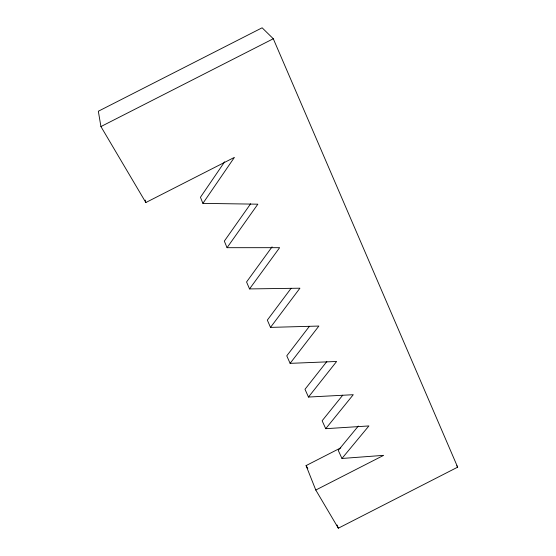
<?xml version="1.0" encoding="UTF-8"?>
<svg xmlns="http://www.w3.org/2000/svg" width="556" height="556" viewBox="0 0 556 556"><rect width="100%" height="100%" fill="white"/><g stroke="black" fill="none" stroke-linecap="round" stroke-linejoin="round"><path stroke-width="0.83" d="M224.631 161.831L200.452 197.269L202.898 203.378L257.845 204.184L227.05 247.691L224.325 241.123L250.617 203.809M202.898 203.378L234.403 157.383L145.839 202.537L100.928 126.566L98.336 111.242L262.133 27.8L273.288 38.753L457.664 467.158L338.34 528.2L315.787 490.044L306.071 465.601L340.8 447.851M272.072 246.85L246.565 281.975L249.533 288.925L299.92 288.203L270.501 327.387L267.332 320.117L291.108 288.3M249.533 288.925L279.626 247.677L227.05 247.691M309.317 326.435L286.771 355.819L290.107 363.353L336.616 361.476L308.476 397.053L304.994 389.297L326.845 361.532M290.107 363.353L318.873 326.052L270.501 327.387M342.739 395.184L322.126 420.767L325.726 428.69L368.906 425.938L341.954 458.464L338.256 450.388L358.307 426.056M325.726 428.69L353.262 394.704L308.476 397.053M100.928 126.566L273.288 38.753M315.787 490.044L383.633 455.35L341.954 458.464M456.747 465.699L457.664 467.158M306.071 465.601L307.802 468.569M337.033 524.996L338.34 528.2M145.213 200.077L145.839 202.537"/></g></svg>
